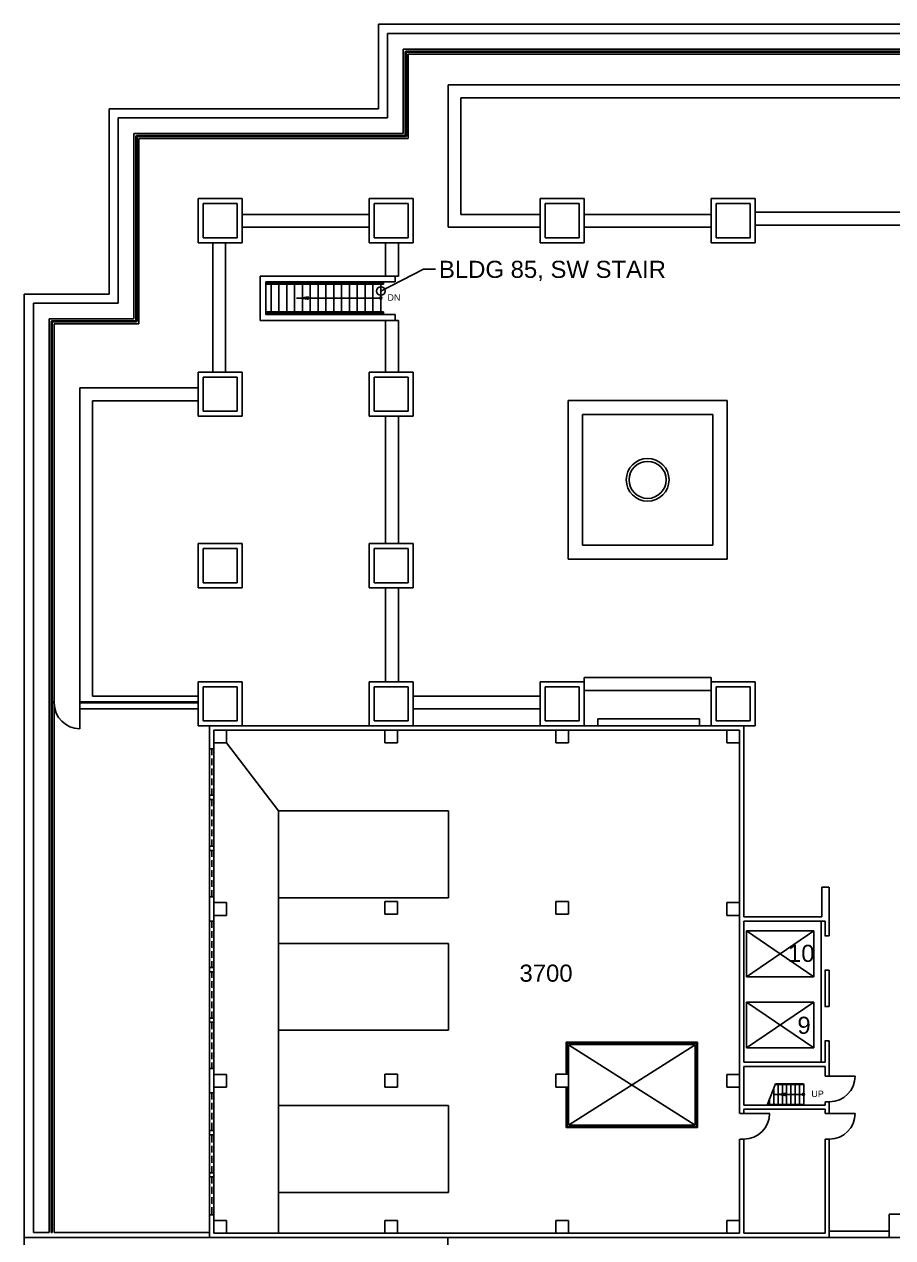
# Model space of a CAD drawing. Extents: x 338 to 7662, y 1527 to 4766.
# Drawn here: x 542 to 1761, y 2785 to 4488 of the extents above; entities that cross this region are included whole.
import ezdxf

# ---------------------------------------------------------------- set-up
doc = ezdxf.new("R2010")
doc.units = 0
doc.header["$LTSCALE"] = 150
doc.header["$MEASUREMENT"] = 0
doc.linetypes.add('HIDDEN2', pattern=[0.1875, 0.125, -0.0625])
doc.layers.get('0').update_dxf_attribs({"linetype": 'CONTINUOUS'})
for name, color, linetype in [('A-ANNO-TEXT', 4, 'CONTINUOUS'), ('A-ANNO-TEXT-STAIR', 4, 'CONTINUOUS'), ('A-ANNO-TX192', 4, 'CONTINUOUS'), ('A-COLS', 5, 'CONTINUOUS'), ('A-DOOR', 2, 'CONTINUOUS'), ('A-FLOR-EVTR', 2, 'CONTINUOUS'), ('A-FLOR-HRAL', 1, 'CONTINUOUS'), ('A-FLOR-STRS', 2, 'CONTINUOUS'), ('A-GLAZ-SILL', 1, 'CONTINUOUS'), ('A-GLAZ-VENT', 2, 'HIDDEN2'), ('A-ROOF-LEVL-THICK', 3, 'CONTINUOUS'), ('A-WALL-FULL', 6, 'CONTINUOUS'), ('A-WALL-PRHT', 3, 'CONTINUOUS')]:
    doc.layers.add(name, color=color, linetype=linetype)
doc.styles.add('ARIAL', font='arial.ttf')
doc.styles.get("Standard").update_dxf_attribs({"font": 'simplex'})
doc.dimstyles.new('DIM-96', dxfattribs={"dimscale": 96, "dimtxt": 0.18, "dimasz": 0.18, "dimexe": 0.18, "dimexo": 0.0625, "dimgap": 0.09, "dimtad": 0, "dimtih": 1, "dimtoh": 1, "dimdec": 4, "dimzin": 0, "dimdsep": 46, "dimlunit": 4, "dimtxsty": 'Standard', "dimcen": 0.09, "dimadec": 0, "dimazin": 0, "dimtfac": 1, "dimtdec": 4, "dimtofl": 0, "dimtmove": 2, "dimatfit": 3, "dimfxl": 1, "dimtolj": 1, "dimtzin": 0, "dimarcsym": 0})
doc.dimstyles.new('DIM1-4', dxfattribs={"dimscale": 48, "dimtxt": 0.09375, "dimasz": 0.125, "dimexe": 0.125, "dimexo": 0.09375, "dimgap": 0, "dimtad": 1, "dimdec": 4, "dimzin": 7, "dimdsep": 46, "dimlunit": 4, "dimtxsty": 'Standard', "dimcen": 2.25, "dimdle": 1.5, "dimadec": 0, "dimazin": 0, "dimtfac": 1, "dimtdec": 4, "dimtix": 1, "dimtofl": 0, "dimtmove": 2, "dimatfit": 3, "dimfxl": 1, "dimtolj": 1, "dimtzin": 0, "dimarcsym": 0})

# ---------------------------------------------------------------- blocks, each defined once
blk = doc.blocks.new('dr-36')
blk.add_line((0, 0), (0, 36.1))
blk.add_arc((-0.1, 0), 36.1, 0.0689, 89.8337)

msp = doc.modelspace()

# ---------------------------------------------------------------- linework, layer by layer
at = {"layer": 'A-ANNO-TEXT'}
for p, q in [((1305.6, 3055.9), (1483.3, 2943.4)), ((1483.3, 3055.9), (1305.6, 2943.4))]:
    msp.add_line(p, q, dxfattribs=at)
for centre, start, end in [((1041.9, 4103.8), 0, 180), ((1041.9, 4103.8), 180, 0), ((1635.2, 2986.4), 0, 180), ((1635.2, 2986.4), 180, 0)]:
    msp.add_arc(centre, 1.5, start, end, dxfattribs=at)
at = {"layer": 'A-COLS', "linetype": 'Continuous'}
for p, q in [((825.5, 3497.5), (807.6, 3497.5)), ((807.6, 3497.5), (807.6, 3479.5)), ((1527.5, 3497.5), (1545.5, 3497.5)), ((1545.5, 3497.5), (1545.5, 3479.5)), ((807.6, 3255.5), (807.6, 3237.5)), ((1545.5, 3255.5), (1545.5, 3237.5)), ((807.6, 3014.5), (807.6, 2996.5)), ((1545.5, 3014.5), (1545.5, 2996.5)), ((807.6, 2809.5), (807.6, 2791.5)), ((1545.5, 2809.5), (1545.5, 2791.5)), ((807.6, 2791.5), (825.5, 2791.5)), ((1065.5, 2791.5), (1047.5, 2791.5)), ((1305.5, 2791.5), (1287.5, 2791.5)), ((1545.5, 2791.5), (1527.5, 2791.5)), ((1755.7, 2785.5), (1787.7, 2785.5))]:
    msp.add_line(p, q, dxfattribs=at)
at = {"layer": 'A-COLS'}
for p, q in [((825.5, 3479.5), (825.5, 3497.5)), ((1047.5, 3497.5), (1047.5, 3479.5)), ((1065.5, 3479.5), (1065.5, 3497.5)), ((1287.5, 3497.5), (1287.5, 3479.5)), ((1305.5, 3479.5), (1305.5, 3497.5)), ((1527.5, 3497.5), (1527.5, 3479.5)), ((807.6, 3479.5), (825.5, 3479.5)), ((1047.5, 3479.5), (1065.5, 3479.5)), ((1287.5, 3479.5), (1305.5, 3479.5)), ((1527.5, 3479.5), (1545.5, 3479.5)), ((825.5, 3255.5), (807.6, 3255.5)), ((825.5, 3237.5), (825.5, 3255.5)), ((1065.5, 3257.1), (1047.5, 3257.1)), ((1047.5, 3257.1), (1047.5, 3239.1)), ((1065.5, 3239.1), (1065.5, 3257.1)), ((1305.5, 3257.1), (1287.5, 3257.1)), ((1287.5, 3257.1), (1287.5, 3239.1)), ((1305.5, 3239.1), (1305.5, 3257.1)), ((1545.5, 3255.5), (1527.5, 3255.5)), ((1527.5, 3255.5), (1527.5, 3237.5)), ((807.6, 3237.5), (825.5, 3237.5)), ((1065.5, 3239.2), (1047.5, 3239.2)), ((1305.5, 3239.2), (1287.5, 3239.2)), ((1527.5, 3237.5), (1545.5, 3237.5)), ((825.5, 3014.5), (807.6, 3014.5)), ((825.5, 2996.5), (825.5, 3014.5)), ((1047.5, 3014.7), (1047.5, 2996.7)), ((1065.5, 3014.7), (1047.5, 3014.7)), ((1065.5, 2996.7), (1065.5, 3014.7)), ((1287.5, 3014.7), (1287.5, 2996.7)), ((1305.5, 3014.7), (1287.5, 3014.7)), ((1303.9, 3016.6), (1302.2, 3016.6)), ((1305.5, 2996.7), (1305.5, 3014.7)), ((1527.5, 3014.5), (1527.5, 2996.5)), ((1545.5, 3014.5), (1527.5, 3014.5)), ((807.6, 2996.5), (825.5, 2996.5)), ((1065.5, 2996.7), (1047.5, 2996.7)), ((1305.5, 2996.7), (1287.5, 2996.7)), ((1527.5, 2996.5), (1545.5, 2996.5)), ((1755.7, 2818.5), (1755.7, 2785.5)), ((1787.7, 2818.5), (1755.7, 2818.5)), ((825.5, 2809.5), (807.6, 2809.5)), ((825.5, 2791.5), (825.5, 2809.5)), ((1065.5, 2809.5), (1047.5, 2809.5)), ((1047.5, 2809.5), (1047.5, 2791.5)), ((1065.5, 2791.5), (1065.5, 2809.5)), ((1305.5, 2809.5), (1287.5, 2809.5)), ((1287.5, 2809.5), (1287.5, 2791.5)), ((1305.5, 2791.5), (1305.5, 2809.5)), ((1545.5, 2809.5), (1527.5, 2809.5)), ((1527.5, 2809.5), (1527.5, 2791.5))]:
    msp.add_line(p, q, dxfattribs=at)
at = {"layer": 'A-DOOR'}
for p, q in [((1671.9, 3012.1), (1707.9, 3012.1)), ((1551.8, 2959.7), (1587.8, 2959.7)), ((1671.9, 2959.7), (1707.9, 2959.7))]:
    msp.add_line(p, q, dxfattribs=at)
for centre in [(1671.8, 3012.1), (1551.7, 2959.7), (1671.8, 2959.7)]:
    msp.add_arc(centre, 36, 270, 0, dxfattribs=at)
at = {"layer": 'A-FLOR-EVTR'}
for p, q in [((1555.4, 3151.4), (1555.4, 3215.7)), ((1555.4, 3215.7), (1650, 3215.7)), ((1555.4, 3215.7), (1650, 3151.4)), ((1555.4, 3151.4), (1650, 3215.7)), ((1650, 3215.7), (1650, 3151.4)), ((1650, 3151.4), (1555.4, 3151.4)), ((1555.4, 3051.6), (1650, 3116)), ((1555.4, 3116), (1650, 3051.6)), ((1555.4, 3116), (1650, 3116)), ((1555.4, 3051.6), (1555.4, 3116)), ((1650, 3116), (1650, 3051.6)), ((1650, 3051.6), (1555.4, 3051.6))]:
    msp.add_line(p, q, dxfattribs=at)
at = {"layer": 'A-FLOR-HRAL'}
for p, q in [((1076.3, 4448.8), (1076.3, 4332)), ((1944.5, 4450.2), (1077.8, 4450.2)), ((1077.8, 4448.5), (1077.8, 4331.8)), ((1944.5, 4448.8), (1078, 4448.8)), ((698.3, 4330.3), (698.3, 4072)), ((1076, 4331.8), (699.8, 4331.8)), ((699.8, 4330), (699.8, 4071.8)), ((1076.3, 4330.3), (700, 4330.3)), ((880.4, 4124.7), (1044.3, 4124.7)), ((880.4, 4123.2), (1045.8, 4123.2)), ((1044.3, 4124.7), (1044.3, 4126.7)), ((1045.8, 4123.2), (1045.8, 4126.7)), ((579.3, 2793.3), (579.3, 4070.3)), ((698, 4071.8), (580.8, 4071.8)), ((580.8, 3537.4), (580.8, 4070)), ((698.3, 4070.3), (581, 4070.3)), ((880.4, 4084.4), (1045.8, 4084.4)), ((880.4, 4082.9), (1044.3, 4082.9)), ((1044.3, 4082.9), (1044.3, 4080.8)), ((1045.8, 4084.4), (1045.8, 4080.8)), ((580.8, 2793.3), (580.8, 3535.4)), ((583.5, 3537.1), (581, 3537.1)), ((583.5, 3535.6), (581, 3535.6)), ((583.5, 3537.1), (583.5, 3535.6)), ((619.5, 3537.1), (785.5, 3537.1)), ((619.5, 3537.1), (619.5, 3535.6)), ((619.5, 3535.6), (785.5, 3535.6))]:
    msp.add_line(p, q, dxfattribs=at)
for centre, radius, start, end in [((1077.8, 4448.8), 1.5, 90, 180), ((1078, 4448.5), 0.25, 90, 180), ((699.8, 4330.3), 1.5, 90, 180), ((700, 4330), 0.25, 90, 180), ((1076, 4332), 0.25, 270, 0), ((1076.3, 4331.8), 1.5, 270, 0), ((580.8, 4070.3), 1.5, 90, 180), ((581, 4070), 0.25, 90, 180), ((698, 4072), 0.25, 270, 0), ((698.3, 4071.8), 1.5, 270, 360), ((581, 3537.4), 0.25, 180, 270), ((581, 3535.4), 0.25, 90, 180), ((580, 2793.3), 0.75, 180, 0)]:
    msp.add_arc(centre, radius, start, end, dxfattribs=at)
at = {"layer": 'A-FLOR-STRS'}
for p, q in [((887.9, 4126.7), (887.9, 4124.7)), ((887.9, 4123.2), (887.9, 4084.4)), ((898.9, 4126.7), (898.9, 4124.7)), ((898.9, 4123.2), (898.9, 4084.4)), ((909.9, 4126.7), (909.9, 4124.7)), ((909.9, 4123.2), (909.9, 4084.4)), ((920.9, 4126.7), (920.9, 4124.7)), ((920.9, 4123.2), (920.9, 4084.4)), ((931.9, 4126.7), (931.9, 4124.7)), ((931.9, 4123.2), (931.9, 4084.4)), ((942.9, 4126.7), (942.9, 4124.7)), ((942.9, 4123.2), (942.9, 4084.4)), ((953.9, 4126.7), (953.9, 4124.7)), ((953.9, 4123.2), (953.9, 4084.4)), ((964.9, 4126.7), (964.9, 4124.7)), ((964.9, 4123.2), (964.9, 4084.4)), ((975.9, 4126.7), (975.9, 4124.7)), ((975.9, 4123.2), (975.9, 4084.4)), ((986.9, 4126.7), (986.9, 4124.7)), ((986.9, 4123.2), (986.9, 4084.4)), ((997.9, 4126.7), (997.9, 4124.7)), ((997.9, 4123.2), (997.9, 4084.4)), ((1008.9, 4126.7), (1008.9, 4124.7)), ((1008.9, 4123.2), (1008.9, 4084.4)), ((1019.9, 4126.7), (1019.9, 4124.7)), ((1019.9, 4123.2), (1019.9, 4084.4)), ((1030.9, 4126.7), (1030.9, 4124.7)), ((1030.9, 4123.2), (1030.9, 4084.4)), ((1041.9, 4126.7), (1041.9, 4124.7)), ((1041.9, 4123.2), (1041.9, 4084.4)), ((887.9, 4082.9), (887.9, 4080.9)), ((898.9, 4082.9), (898.9, 4080.9)), ((909.9, 4082.9), (909.9, 4080.9)), ((920.9, 4082.9), (920.9, 4080.9)), ((931.9, 4082.9), (931.9, 4080.9)), ((942.9, 4082.9), (942.9, 4080.9)), ((953.9, 4082.9), (953.9, 4080.9)), ((964.9, 4082.9), (964.9, 4080.9)), ((975.9, 4082.9), (975.9, 4080.9)), ((986.9, 4082.9), (986.9, 4080.9)), ((997.9, 4082.9), (997.9, 4080.9)), ((1008.9, 4082.9), (1008.9, 4080.9)), ((1019.9, 4082.9), (1019.9, 4080.9)), ((1030.9, 4082.9), (1030.9, 4080.9)), ((1041.9, 4082.9), (1041.9, 4080.9)), ((1584.1, 2971.4), (1596.2, 3001.3)), ((1595.9, 3001.4), (1635.5, 3001.4)), ((1595.9, 3000.4), (1635.5, 3000.4)), ((1599.6, 3001.3), (1599.6, 2971.4)), ((1605.6, 3001.3), (1605.6, 2971.4)), ((1611.6, 3001.3), (1611.6, 2971.4)), ((1617.6, 3001.3), (1617.6, 2971.4)), ((1623.6, 3001.3), (1623.6, 2971.4)), ((1629.6, 3001.3), (1629.6, 2971.4)), ((1635.6, 3001.3), (1635.6, 2971.4)), ((1587.6, 2981.2), (1587.6, 2971.4)), ((1593.6, 2995.7), (1593.6, 2971.4)), ((1584.8, 2972.4), (1635.5, 2972.4))]:
    msp.add_line(p, q, dxfattribs=at)
at = {"layer": 'A-GLAZ-SILL'}
for p, q in [((801.6, 3406.2), (801.6, 3471.5)), ((807.6, 3406.2), (807.6, 3471.5)), ((801.6, 3400.2), (801.6, 3334.8)), ((807.6, 3400.2), (807.6, 3334.8)), ((801.6, 3263.5), (801.6, 3328.8)), ((807.6, 3263.5), (807.6, 3328.8)), ((801.6, 3229.5), (801.6, 3164.5)), ((807.6, 3229.5), (807.6, 3164.5)), ((801.6, 3093.5), (801.6, 3158.5)), ((807.6, 3093.5), (807.6, 3158.5)), ((801.6, 3087.5), (801.6, 3022.5)), ((807.6, 3087.5), (807.6, 3022.5)), ((801.6, 2988.5), (801.6, 2935.5)), ((807.6, 2988.5), (807.6, 2935.5)), ((801.6, 2876.5), (801.6, 2929.5)), ((807.6, 2876.5), (807.6, 2929.5)), ((801.6, 2870.5), (801.6, 2817.5)), ((807.6, 2870.5), (807.6, 2817.5))]:
    msp.add_line(p, q, dxfattribs=at)
at = {"layer": 'A-GLAZ-VENT', "ltscale": 0.5}
for p, q in [((804.6, 3406.2), (804.6, 3471.5)), ((804.6, 3400.2), (804.6, 3334.8)), ((804.6, 3263.5), (804.6, 3328.8)), ((804.6, 3229.5), (804.6, 3164.5)), ((804.6, 3093.5), (804.6, 3158.5)), ((804.6, 3087.5), (804.6, 3022.5)), ((804.6, 2988.5), (804.6, 2935.5)), ((804.6, 2876.5), (804.6, 2929.5)), ((804.6, 2870.5), (804.6, 2817.5))]:
    msp.add_line(p, q, dxfattribs=at)
at = {"layer": 'A-ROOF-LEVL-THICK'}
for p, q in [((1038.5, 4369.5), (1038.5, 4488)), ((1038.5, 4488), (2689.5, 4488)), ((660.5, 4109.5), (660.5, 4369.5)), ((660.5, 4369.5), (1038.5, 4369.5)), ((541.5, 2785.5), (541.5, 4109.5)), ((541.5, 4109.5), (660.5, 4109.5)), ((541.5, 2785.5), (541.5, 2764.5)), ((1136, 2785.5), (1136, 2462.5))]:
    msp.add_line(p, q, dxfattribs=at)
at = {"layer": 'A-WALL-FULL'}
for p, q in [((801.6, 3503.5), (1551.5, 3503.5)), ((801.6, 3471.5), (801.6, 3503.5)), ((807.6, 3497.5), (1545.5, 3497.5)), ((807.6, 3471.5), (807.6, 3497.5)), ((1545.5, 3497.5), (1545.5, 2959.7)), ((1551.5, 3503.5), (1551.5, 3235.5)), ((825.5, 3479.5), (898.4, 3384.2)), ((801.6, 3471.5), (807.6, 3471.5)), ((801.6, 3406.2), (807.6, 3406.2)), ((801.6, 3406.2), (801.6, 3400.2)), ((807.6, 3406.2), (807.6, 3400.2)), ((801.6, 3400.2), (807.6, 3400.2)), ((898.4, 3384.2), (898.4, 2790.5)), ((898.4, 3384.2), (1137.2, 3384.2)), ((1137.2, 3384.2), (1137.2, 3262.1)), ((801.6, 3334.8), (807.6, 3334.8)), ((801.6, 3328.8), (801.6, 3334.8)), ((801.6, 3328.8), (807.6, 3328.8)), ((807.6, 3328.8), (807.6, 3334.8)), ((1661.2, 3235.5), (1661.2, 3277)), ((1661.2, 3277), (1670.8, 3277)), ((1671.5, 3277), (1671.5, 3208.9)), ((801.6, 3263.5), (807.6, 3263.5)), ((801.6, 3229.5), (801.6, 3263.5)), ((807.6, 3229.5), (807.6, 3263.5)), ((1137.2, 3262.1), (898.4, 3262.1)), ((1551.5, 3235.5), (1661.2, 3235.5)), ((801.6, 3229.5), (807.6, 3229.5)), ((1551.5, 3229.5), (1551.5, 3031.5)), ((1551.5, 3229.5), (1665.5, 3229.5)), ((1660, 3229.6), (1660, 3031.2)), ((1665.5, 3229.5), (1665.5, 3208.9)), ((1665.4, 3208.9), (1671.5, 3208.9)), ((898.4, 3198.3), (1137.2, 3198.3)), ((1137.2, 3198.3), (1137.2, 3076.3)), ((801.6, 3164.5), (807.6, 3164.5)), ((801.6, 3158.5), (801.6, 3164.5)), ((801.6, 3158.5), (807.6, 3158.5)), ((807.6, 3158.5), (807.6, 3164.5)), ((1665.4, 3160.6), (1671.5, 3160.6)), ((1665.5, 3160.6), (1665.5, 3109.7)), ((1671.5, 3160.6), (1671.5, 3109.7)), ((1665.4, 3109.7), (1671.5, 3109.7)), ((801.6, 3093.5), (807.6, 3093.5)), ((801.6, 3087.5), (801.6, 3093.5)), ((801.6, 3087.5), (807.6, 3087.5)), ((807.6, 3087.5), (807.6, 3093.5)), ((1137.2, 3076.3), (898.4, 3076.3)), ((1302.2, 3016.6), (1302.2, 3059.6)), ((1302.2, 3059.6), (1486.7, 3059.6)), ((1485.4, 3058.4), (1303.5, 3058.4)), ((1303.5, 3058.4), (1303.5, 3016.6)), ((1305.6, 3014.2), (1305.6, 3056.2)), ((1306, 3056.2), (1483, 3056.2)), ((1483, 2943.4), (1483, 3056.2)), ((1485.4, 2941), (1485.4, 3058.4)), ((1486.7, 3059.6), (1486.7, 2939.7)), ((1665.4, 3061.4), (1671.5, 3061.4)), ((1665.5, 3061.4), (1665.5, 3031.5)), ((1671.5, 3061.4), (1671.5, 3012.1)), ((1551.5, 3031.5), (1665.5, 3031.5)), ((801.6, 3022.5), (807.6, 3022.5)), ((801.6, 2988.5), (801.6, 3022.5)), ((807.6, 2988.5), (807.6, 3022.5)), ((1551.5, 3025.5), (1551.5, 2971.5)), ((1551.5, 3025.5), (1665.5, 3025.5)), ((1665.5, 3025.5), (1665.5, 3012.1)), ((1305.6, 2997.4), (1305.6, 2943.4)), ((1665.9, 3012.1), (1671.9, 3012.1)), ((801.6, 2988.5), (807.6, 2988.5)), ((1302.2, 2939.7), (1302.2, 2995.1)), ((1302.2, 2995.1), (1303.5, 2995.1)), ((1303.5, 2995.1), (1303.5, 2941)), ((898.4, 2970.8), (1137.2, 2970.8)), ((1137.2, 2970.8), (1137.2, 2848.8)), ((1551.5, 2971.5), (1665.5, 2971.5)), ((1551.5, 2965.5), (1665.5, 2965.5)), ((1551.5, 2965.5), (1551.5, 2959.7)), ((1665.5, 2976.1), (1671.8, 2976.1)), ((1665.5, 2976.1), (1665.5, 2971.5)), ((1665.5, 2965.5), (1665.5, 2959.7)), ((1671.5, 2976.1), (1671.5, 2959.7)), ((1545.8, 2959.7), (1551.8, 2959.7)), ((1665.5, 2959.7), (1671.9, 2959.7)), ((801.6, 2935.5), (807.6, 2935.5)), ((801.6, 2929.5), (801.6, 2935.5)), ((801.6, 2929.5), (807.6, 2929.5)), ((807.6, 2929.5), (807.6, 2935.5)), ((1486.7, 2939.7), (1302.2, 2939.7)), ((1303.5, 2941), (1485.4, 2941)), ((1306, 2943.4), (1483, 2943.4)), ((1545.5, 2923.7), (1545.5, 2791.5)), ((1545.8, 2923.7), (1551.7, 2923.7)), ((1551.5, 2923.7), (1551.5, 2791.5)), ((1665.5, 2923.7), (1671.8, 2923.7)), ((1665.5, 2923.7), (1665.5, 2791.5)), ((1671.5, 2923.7), (1671.5, 2785.5)), ((801.6, 2876.5), (807.6, 2876.5)), ((801.6, 2870.5), (801.6, 2876.5)), ((801.6, 2870.5), (807.6, 2870.5)), ((807.6, 2870.5), (807.6, 2876.5)), ((1137.2, 2848.8), (898.4, 2848.8)), ((801.6, 2817.5), (807.6, 2817.5)), ((801.6, 2785.5), (801.6, 2817.5)), ((807.6, 2791.5), (807.6, 2817.5)), ((801.6, 2785.5), (1671.5, 2785.5)), ((807.6, 2791.5), (1545.5, 2791.5)), ((1551.5, 2791.5), (1665.5, 2791.5))]:
    msp.add_line(p, q, dxfattribs=at)
at = {"layer": 'A-WALL-PRHT'}
for p, q in [((1038.5, 4369.5), (1038.5, 4488)), ((1038.5, 4488), (1944.5, 4488)), ((1051.5, 4356.5), (1051.5, 4475)), ((1051.5, 4475), (1944.5, 4475)), ((1073.5, 4334.5), (1073.5, 4453)), ((1073.5, 4453), (1944.5, 4453)), ((1080.5, 4327.5), (1080.5, 4446)), ((1080.5, 4446), (1944.5, 4446)), ((1136.3, 4403), (1990, 4403)), ((1136.3, 4203.1), (1136.3, 4403)), ((1154.3, 4385), (1940, 4385)), ((1154.3, 4221.1), (1154.3, 4385)), ((660.5, 4369.5), (1038.5, 4369.5)), ((660.5, 4369.5), (660.5, 4109.5)), ((673.5, 4356.5), (673.5, 4096.5)), ((1051.5, 4356.5), (673.5, 4356.5)), ((1073.5, 4334.5), (695.5, 4334.5)), ((695.5, 4334.5), (695.5, 4074.5)), ((1080.5, 4327.5), (702.5, 4327.5)), ((702.5, 4327.5), (702.5, 4067.5)), ((847.5, 4243.5), (785.5, 4243.5)), ((785.5, 4243.5), (785.5, 4181.5)), ((847.5, 4181.5), (847.5, 4243.5)), ((1025.5, 4243.5), (1025.5, 4181.5)), ((1087.5, 4243.5), (1025.5, 4243.5)), ((1087.5, 4181.5), (1087.5, 4243.5)), ((1327.5, 4243.5), (1265.5, 4243.5)), ((1265.5, 4243.5), (1265.5, 4181.5)), ((1327.5, 4181.5), (1327.5, 4243.5)), ((1505.5, 4243.5), (1505.5, 4181.5)), ((1567.5, 4243.5), (1505.5, 4243.5)), ((1567.5, 4181.5), (1567.5, 4243.5)), ((840.5, 4236.5), (792.5, 4236.5)), ((792.5, 4236.5), (792.5, 4188.5)), ((840.5, 4188.5), (840.5, 4236.5)), ((1032.5, 4236.5), (1032.5, 4188.5)), ((1080.5, 4236.5), (1032.5, 4236.5)), ((1080.5, 4188.5), (1080.5, 4236.5)), ((1320.5, 4236.5), (1272.5, 4236.5)), ((1272.5, 4236.5), (1272.5, 4188.5)), ((1320.5, 4188.5), (1320.5, 4236.5)), ((1512.5, 4236.5), (1512.5, 4188.5)), ((1560.5, 4236.5), (1512.5, 4236.5)), ((1560.5, 4188.5), (1560.5, 4236.5)), ((1801.8, 4224.2), (1567.1, 4224.2)), ((847.1, 4221.1), (1024.8, 4221.1)), ((1154.3, 4221.1), (1265.5, 4221.1)), ((1327.5, 4221.1), (1505.5, 4221.1)), ((1783.8, 4206.2), (1567.1, 4206.2)), ((847.1, 4203.1), (1024.8, 4203.1)), ((1136.3, 4203.1), (1265.5, 4203.1)), ((1327.5, 4203.1), (1505.5, 4203.1)), ((785.5, 4181.5), (847.5, 4181.5)), ((792.5, 4188.5), (840.5, 4188.5)), ((806.1, 4000), (806.1, 4180.2)), ((824.1, 4000), (824.1, 4180.2)), ((1025.5, 4181.5), (1087.5, 4181.5)), ((1032.5, 4188.5), (1080.5, 4188.5)), ((1048.6, 4134.7), (1048.6, 4180.2)), ((1066.6, 4134.7), (1066.6, 4180.2)), ((1265.5, 4181.5), (1327.5, 4181.5)), ((1272.5, 4188.5), (1320.5, 4188.5)), ((1505.5, 4181.5), (1567.5, 4181.5)), ((1512.5, 4188.5), (1560.5, 4188.5)), ((872.4, 4072.3), (872.4, 4134.7)), ((872.4, 4134.7), (1066.6, 4134.7)), ((880.4, 4126.7), (1061.9, 4126.7)), ((880.4, 4080.9), (880.4, 4126.7)), ((1061.9, 4134.7), (1061.9, 4126.7)), ((541.5, 2785.5), (541.5, 4109.5)), ((660.5, 4109.5), (541.5, 4109.5)), ((554.5, 2792.5), (554.5, 4096.5)), ((673.5, 4096.5), (554.5, 4096.5)), ((576.5, 2792.5), (576.5, 4074.5)), ((695.5, 4074.5), (576.5, 4074.5)), ((872.4, 4072.3), (1066.6, 4072.3)), ((880.4, 4080.9), (1061.9, 4080.9)), ((1048.6, 3999.8), (1048.6, 4072.3)), ((1061.9, 4080.9), (1061.9, 4072.3)), ((1066.6, 3999.8), (1066.6, 4072.3)), ((583.5, 2792.5), (583.5, 4067.5)), ((702.5, 4067.5), (583.5, 4067.5)), ((785.5, 4000), (785.5, 3938)), ((847.5, 4000), (785.5, 4000)), ((792.5, 3993), (792.5, 3945)), ((840.5, 3993), (792.5, 3993)), ((840.5, 3945), (840.5, 3993)), ((847.5, 3938), (847.5, 4000)), ((1087.5, 4000), (1025.5, 4000)), ((1025.5, 4000), (1025.5, 3938)), ((1080.5, 3993), (1032.5, 3993)), ((1032.5, 3993), (1032.5, 3945)), ((1080.5, 3945), (1080.5, 3993)), ((1087.5, 3938), (1087.5, 4000)), ((619.5, 3527.4), (619.5, 3977.8)), ((619.5, 3977.8), (785.5, 3977.8)), ((637.5, 3545.4), (637.5, 3959.8)), ((637.5, 3959.8), (785.5, 3959.8)), ((1305, 3960.2), (1528, 3960.2)), ((1305, 3737.2), (1305, 3960.2)), ((1528, 3960.2), (1528, 3737.2)), ((785.5, 3938), (847.5, 3938)), ((792.5, 3945), (840.5, 3945)), ((1025.5, 3938), (1087.5, 3938)), ((1032.5, 3945), (1080.5, 3945)), ((1048.6, 3759.2), (1048.6, 3936.9)), ((1066.6, 3759.2), (1066.6, 3936.9)), ((1325, 3940.2), (1508, 3940.2)), ((1325, 3757.2), (1325, 3940.2)), ((1508, 3940.2), (1508, 3757.2)), ((847.5, 3759.4), (785.5, 3759.4)), ((785.5, 3759.4), (785.5, 3697.4)), ((840.5, 3752.4), (792.5, 3752.4)), ((792.5, 3752.4), (792.5, 3704.4)), ((840.5, 3704.4), (840.5, 3752.4)), ((847.5, 3697.4), (847.5, 3759.4)), ((1025.5, 3759.4), (1025.5, 3697.4)), ((1087.5, 3759.4), (1025.5, 3759.4)), ((1032.5, 3752.4), (1032.5, 3704.4)), ((1080.5, 3752.4), (1032.5, 3752.4)), ((1080.5, 3704.4), (1080.5, 3752.4)), ((1087.5, 3697.4), (1087.5, 3759.4)), ((1508, 3757.2), (1325, 3757.2)), ((1528, 3737.2), (1305, 3737.2)), ((785.5, 3697.4), (847.5, 3697.4)), ((792.5, 3704.4), (840.5, 3704.4)), ((1025.5, 3697.4), (1087.5, 3697.4)), ((1032.5, 3704.4), (1080.5, 3704.4)), ((1048.6, 3565.5), (1048.6, 3697.3)), ((1066.6, 3565.5), (1066.6, 3697.3)), ((785.5, 3565.5), (785.5, 3503.5)), ((847.5, 3565.5), (785.5, 3565.5)), ((847.5, 3503.5), (847.5, 3565.5)), ((1087.5, 3565.5), (1025.5, 3565.5)), ((1025.5, 3565.5), (1025.5, 3503.5)), ((1087.5, 3503.5), (1087.5, 3565.5)), ((1265.5, 3565.5), (1265.5, 3503.5)), ((1327.5, 3565.5), (1265.5, 3565.5)), ((1327.5, 3571.2), (1505.5, 3571.2)), ((1327.5, 3565.5), (1327.5, 3571.2)), ((1327.5, 3503.5), (1327.5, 3565.5)), ((1505.5, 3565.5), (1505.5, 3571.2)), ((1567.5, 3565.5), (1505.5, 3565.5)), ((1505.5, 3565.5), (1505.5, 3503.5)), ((1567.5, 3503.5), (1567.5, 3565.5)), ((637.5, 3545.4), (785.5, 3545.4)), ((792.5, 3558.5), (792.5, 3510.5)), ((840.5, 3558.5), (792.5, 3558.5)), ((840.5, 3510.5), (840.5, 3558.5)), ((1080.5, 3558.5), (1032.5, 3558.5)), ((1032.5, 3558.5), (1032.5, 3510.5)), ((1080.5, 3510.5), (1080.5, 3558.5)), ((1087.5, 3545.4), (1265.5, 3545.4)), ((1272.5, 3558.5), (1272.5, 3510.5)), ((1320.5, 3558.5), (1272.5, 3558.5)), ((1320.5, 3510.5), (1320.5, 3558.5)), ((1327.5, 3553.2), (1505.5, 3553.2)), ((1560.5, 3558.5), (1512.5, 3558.5)), ((1512.5, 3558.5), (1512.5, 3510.5)), ((1560.5, 3510.5), (1560.5, 3558.5)), ((619.5, 3527.4), (785.5, 3527.4)), ((1087.5, 3527.4), (1265.5, 3527.4)), ((792.5, 3510.5), (840.5, 3510.5)), ((1032.5, 3510.5), (1080.5, 3510.5)), ((1272.5, 3510.5), (1320.5, 3510.5)), ((1346.6, 3503.1), (1346.6, 3513.3)), ((1346.6, 3513.3), (1489.5, 3513.3)), ((1489.5, 3513.3), (1489.5, 3503.5)), ((1512.5, 3510.5), (1560.5, 3510.5)), ((785.5, 3503.5), (847.5, 3503.5)), ((1551.5, 3503.5), (1567.5, 3503.5)), ((1755.7, 2794.5), (1671.5, 2794.5)), ((541.5, 2785.5), (801.6, 2785.5)), ((554.5, 2792.5), (576.5, 2792.5)), ((583.5, 2792.5), (801.6, 2792.5)), ((1755.7, 2785.5), (1671.5, 2785.5))]:
    msp.add_line(p, q, dxfattribs=at)
for radius in [30, 26]:
    msp.add_circle((1416.5, 3848.7), radius, dxfattribs=at)

# ---------------------------------------------------------------- block references
at = {"layer": 'A-FLOR-HRAL', "rotation": 179.9999999999998}
msp.add_blockref('dr-36', (619.5, 3535.6), dxfattribs=at)

# ---------------------------------------------------------------- texts
at = {"layer": 'A-ANNO-TEXT', "char_height": 9, "width": 30.516, "attachment_point": 2, "style": 'ARIAL'}
for s, insert in [('DN', (1060.4, 4109.1)), ('UP', (1655, 2991.7))]:
    msp.add_mtext(s, dxfattribs=dict(at, insert=insert))
at = {"layer": 'A-ANNO-TEXT-STAIR', "style": 'ARIAL'}
msp.add_text('BLDG 85, SW STAIR', height=24, dxfattribs=at).set_placement((1123.6, 4132.1))
at = {"layer": 'A-ANNO-TX192', "style": 'ARIAL'}
for s, p in [('10', (1613.5, 3172.3)), ('3700', (1236.6, 3144.5)), ('9', (1626.7, 3071.4))]:
    msp.add_text(s, height=24, dxfattribs=at).set_placement(p)

# ---------------------------------------------------------------- leaders
at = {"layer": 'A-ANNO-TEXT'}
for points in [[(923.4, 4103.8), (1041.9, 4103.8)], [(1593.6, 2986.4), (1635.2, 2986.4)]]:
    msp.add_leader(points, dimstyle='DIM-96', override={"dimgap": 0.09, "dimtad": 0}, dxfattribs=at)
at = {"layer": 'A-ANNO-TEXT-STAIR'}
msp.add_leader([(1041.9, 4113.7), (1101.8, 4144.4), (1118.8, 4144.4)], dimstyle='DIM1-4', override={"dimscale": 96, "dimgap": 0, "dimtad": 0, "dimldrblk": 'DotBlank'}, dxfattribs=at)

doc.saveas('drawing.dxf')
